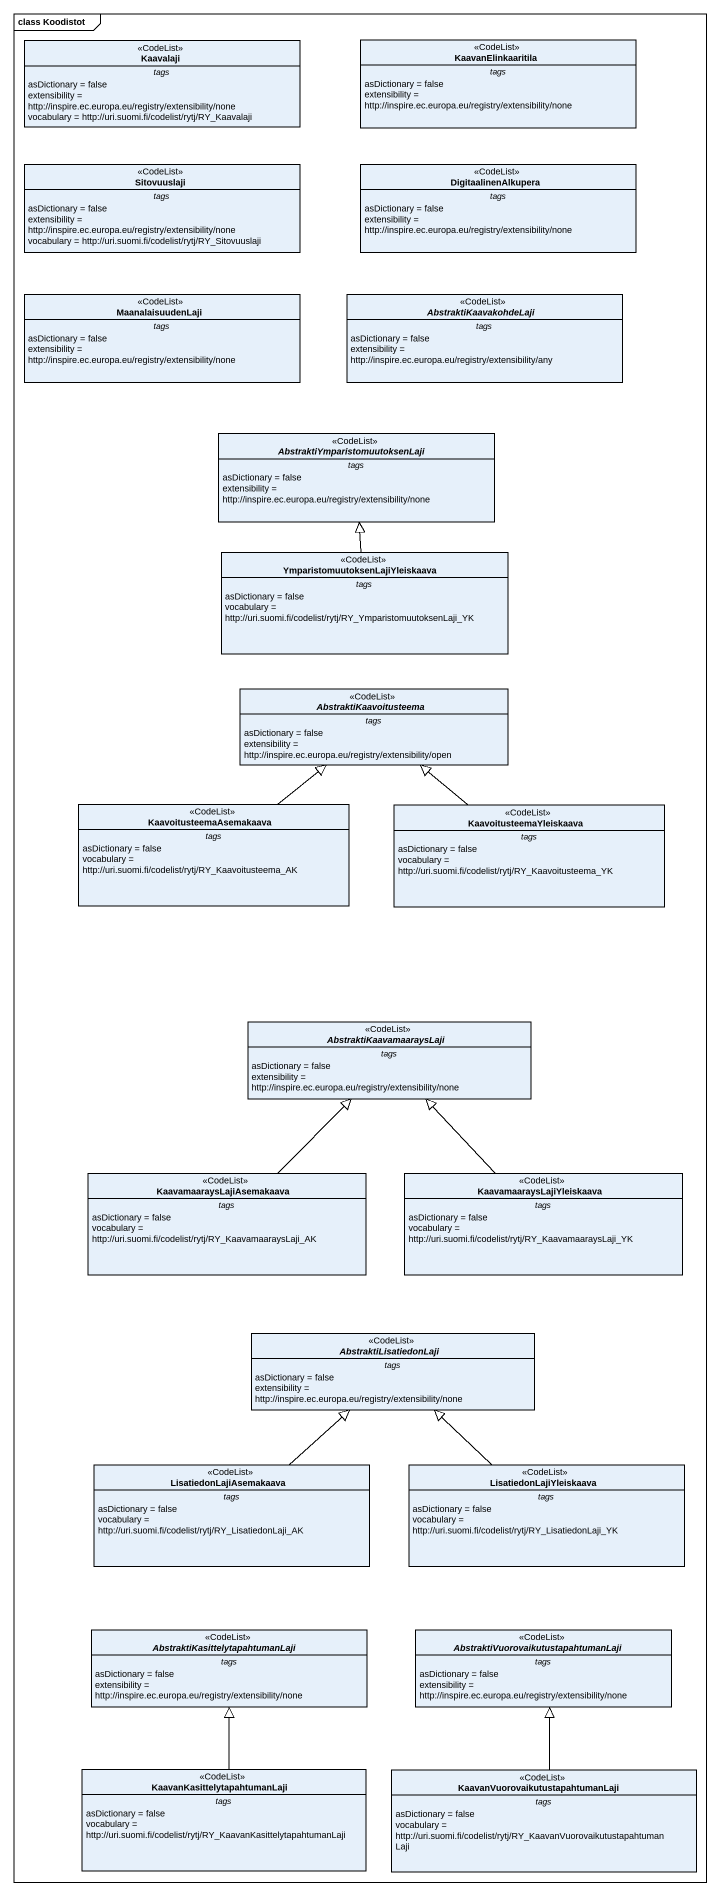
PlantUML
@startuml
mainframe class Koodistot
hide circle
hide empty members
class Kaavalaji <<CodeList>> {
  -- tags --
  asDictionary = false
  extensibility = http://inspire.ec.europa.eu/registry/extensibility/none
  vocabulary = http://uri.suomi.fi/codelist/rytj/RY_Kaavalaji
}
class KaavanElinkaaritila <<CodeList>> {
  -- tags --
  asDictionary = false
  extensibility = http://inspire.ec.europa.eu/registry/extensibility/none
}
class Sitovuuslaji <<CodeList>> {
  -- tags --
  asDictionary = false
  extensibility = http://inspire.ec.europa.eu/registry/extensibility/none
  vocabulary = http://uri.suomi.fi/codelist/rytj/RY_Sitovuuslaji
}
class DigitaalinenAlkupera <<CodeList>> {
  -- tags --
  asDictionary = false
  extensibility = http://inspire.ec.europa.eu/registry/extensibility/none
}
class MaanalaisuudenLaji <<CodeList>> {
  -- tags --
  asDictionary = false
  extensibility = http://inspire.ec.europa.eu/registry/extensibility/none
}
abstract class AbstraktiKaavakohdeLaji <<CodeList>> {
  -- tags --
  asDictionary = false
  extensibility = http://inspire.ec.europa.eu/registry/extensibility/any
}
abstract class "AbstraktiYmparistomuutoksenLaji" as AbstraktiYmparistomuutoksenL <<CodeList>> {
  -- tags --
  asDictionary = false
  extensibility = http://inspire.ec.europa.eu/registry/extensibility/none
}
class "YmparistomuutoksenLajiYleiskaava" as YmparistomuutoksenLajiYleisk <<CodeList>> {
  -- tags --
  asDictionary = false
  vocabulary = http://uri.suomi.fi/codelist/rytj/RY_YmparistomuutoksenLaji_YK
}
abstract class AbstraktiKaavoitusteema <<CodeList>> {
  -- tags --
  asDictionary = false
  extensibility = http://inspire.ec.europa.eu/registry/extensibility/open
}
class KaavoitusteemaAsemakaava <<CodeList>> {
  -- tags --
  asDictionary = false
  vocabulary = http://uri.suomi.fi/codelist/rytj/RY_Kaavoitusteema_AK
}
class KaavoitusteemaYleiskaava <<CodeList>> {
  -- tags --
  asDictionary = false
  vocabulary = http://uri.suomi.fi/codelist/rytj/RY_Kaavoitusteema_YK
}
abstract class AbstraktiKaavamaaraysLaji <<CodeList>> {
  -- tags --
  asDictionary = false
  extensibility = http://inspire.ec.europa.eu/registry/extensibility/none
}
class KaavamaaraysLajiAsemakaava <<CodeList>> {
  -- tags --
  asDictionary = false
  vocabulary = http://uri.suomi.fi/codelist/rytj/RY_KaavamaaraysLaji_AK
}
class KaavamaaraysLajiYleiskaava <<CodeList>> {
  -- tags --
  asDictionary = false
  vocabulary = http://uri.suomi.fi/codelist/rytj/RY_KaavamaaraysLaji_YK
}
abstract class AbstraktiLisatiedonLaji <<CodeList>> {
  -- tags --
  asDictionary = false
  extensibility = http://inspire.ec.europa.eu/registry/extensibility/none
}
class LisatiedonLajiAsemakaava <<CodeList>> {
  -- tags --
  asDictionary = false
  vocabulary = http://uri.suomi.fi/codelist/rytj/RY_LisatiedonLaji_AK
}
class LisatiedonLajiYleiskaava <<CodeList>> {
  -- tags --
  asDictionary = false
  vocabulary = http://uri.suomi.fi/codelist/rytj/RY_LisatiedonLaji_YK
}
abstract class "AbstraktiKasittelytapahtumanLaji" as AbstraktiKasittelytapahtuman <<CodeList>> {
  -- tags --
  asDictionary = false
  extensibility = http://inspire.ec.europa.eu/registry/extensibility/none
}
abstract class "AbstraktiVuorovaikutustapahtumanLaji" as AbstraktiVuorovaikutustapaht <<CodeList>> {
  -- tags --
  asDictionary = false
  extensibility = http://inspire.ec.europa.eu/registry/extensibility/none
}
class "KaavanKasittelytapahtumanLaji" as KaavanKasittelytapahtumanLaj <<CodeList>> {
  -- tags --
  asDictionary = false
  vocabulary = http://uri.suomi.fi/codelist/rytj/RY_KaavanKasittelytapahtumanLaji
}
class "KaavanVuorovaikutustapahtumanLaji" as KaavanVuorovaikutustapahtuma <<CodeList>> {
  -- tags --
  asDictionary = false
  vocabulary = http://uri.suomi.fi/codelist/rytj/RY_KaavanVuorovaikutustapahtumanLaji
}
YmparistomuutoksenLajiYleisk -up-|> AbstraktiYmparistomuutoksenL
KaavoitusteemaAsemakaava -up-|> AbstraktiKaavoitusteema
KaavoitusteemaYleiskaava -up-|> AbstraktiKaavoitusteema
KaavamaaraysLajiAsemakaava -up-|> AbstraktiKaavamaaraysLaji
KaavamaaraysLajiYleiskaava -up-|> AbstraktiKaavamaaraysLaji
LisatiedonLajiAsemakaava -up-|> AbstraktiLisatiedonLaji
LisatiedonLajiYleiskaava -up-|> AbstraktiLisatiedonLaji
KaavanKasittelytapahtumanLaj -up-|> AbstraktiKasittelytapahtuman
KaavanVuorovaikutustapahtuma -up-|> AbstraktiVuorovaikutustapaht
@enduml
